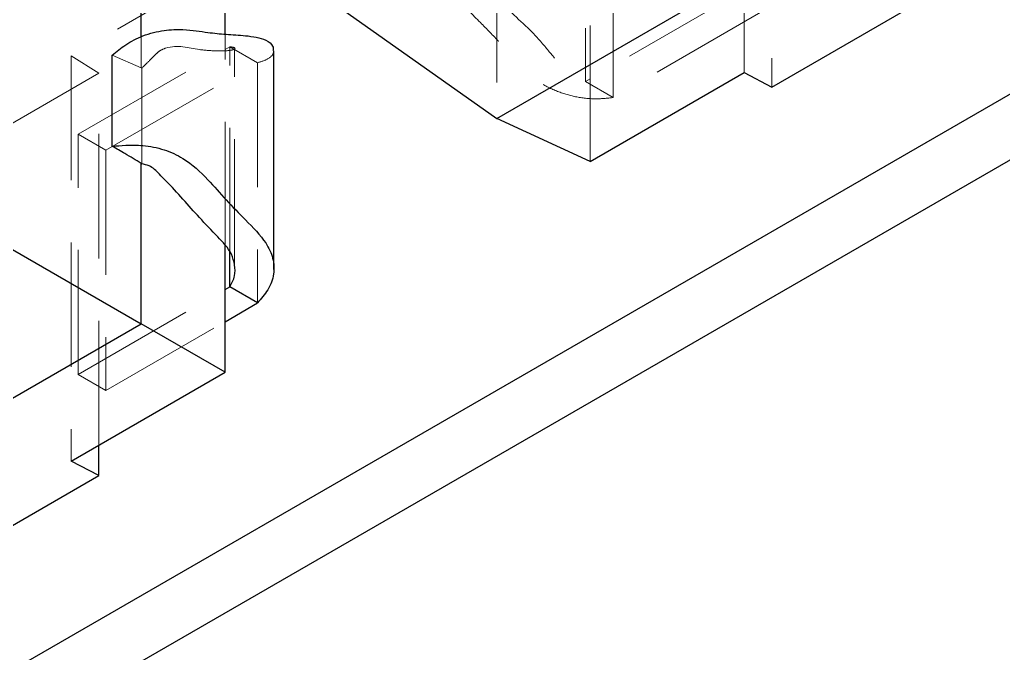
# Model space of a CAD drawing. Header units: millimetres. Extents: x 0 to 841, y 0 to 2287.
# Drawn here: x 615.1 to 625.13, y 222.34 to 228.8 of the extents above; entities that cross this region are included whole.
import ezdxf

# ---------------------------------------------------------------- set-up
doc = ezdxf.new("R2010")
doc.units = ezdxf.units.MM
doc.linetypes.add('HIDDEN', pattern=[1.905, 1.27, -0.635])

msp = doc.modelspace()

# ---------------------------------------------------------------- linework, layer by layer
at = {"color": 7, "linetype": 'Continuous', "lineweight": 25}
for p, q in [((590.407, 207.969), (638.49, 235.707)), ((590.988, 207.634), (639.072, 235.371)), ((619.967, 227.794), (626.331, 231.468)), ((616.337, 228.626), (616.337, 229.946)), ((622.772, 228.114), (625.901, 229.92)), ((617.195, 228.654), (617.195, 229.341)), ((618.278, 228.985), (619.967, 227.794)), ((616.044, 227.51), (616.044, 228.44)), ((617.692, 226.253), (617.692, 228.485)), ((620.919, 227.354), (622.49, 228.261)), ((622.49, 228.261), (622.772, 228.114)), ((620.919, 227.354), (619.967, 227.794)), ((616.337, 225.7), (616.337, 227.335)), ((614.462, 226.782), (616.337, 225.7)), ((617.195, 226.048), (617.195, 226.49)), ((617.243, 226.075), (617.243, 226.429)), ((617.195, 226.048), (617.243, 226.075)), ((617.195, 225.205), (617.195, 226.048)), ((617.525, 225.912), (617.243, 226.075)), ((617.195, 225.721), (617.525, 225.912)), ((609.973, 222.026), (616.337, 225.7)), ((617.195, 225.205), (616.337, 225.7)), ((615.625, 224.298), (617.195, 225.205)), ((615.907, 224.152), (615.907, 224.461)), ((615.907, 224.152), (615.625, 224.298)), ((612.779, 222.346), (615.907, 224.152))]:
    msp.add_line(p, q, dxfattribs=at)
at = {"color": 7, "linetype": 'HIDDEN', "lineweight": 18}
for p, q in [((622.49, 228.261), (622.49, 232.397)), ((622.772, 232.217), (622.772, 228.114)), ((620.872, 230.62), (620.872, 228.17)), ((620.919, 230.647), (620.919, 228.197)), ((621.154, 228.007), (621.154, 230.456)), ((619.967, 229.429), (619.967, 227.794)), ((617.195, 229.341), (615.625, 228.434)), ((622.419, 229.063), (620.919, 228.197)), ((622.702, 228.9), (621.154, 228.007)), ((616.337, 228.311), (616.337, 228.626)), ((617.195, 228.498), (617.195, 228.654)), ((615.695, 227.632), (617.195, 228.498)), ((617.195, 228.498), (617.243, 228.525)), ((617.195, 226.49), (617.195, 228.498)), ((617.243, 226.429), (617.243, 228.525)), ((617.243, 228.525), (617.525, 228.362)), ((617.289, 226.312), (617.289, 228.502)), ((615.625, 228.434), (615.907, 228.254)), ((615.625, 228.434), (615.625, 224.298)), ((616.044, 228.44), (616.337, 228.311)), ((615.978, 227.469), (617.525, 228.362)), ((616.344, 227.33), (616.344, 228.307)), ((617.525, 228.362), (617.525, 225.912)), ((615.907, 228.254), (612.779, 226.448)), ((615.907, 224.461), (615.907, 228.254)), ((620.919, 228.197), (620.872, 228.17)), ((620.919, 228.197), (620.919, 227.354)), ((620.872, 228.17), (621.154, 228.007)), ((615.695, 225.182), (615.695, 227.632)), ((615.695, 227.632), (615.978, 227.469)), ((615.978, 227.469), (615.978, 225.019)), ((615.695, 225.182), (617.195, 226.048)), ((615.978, 225.019), (617.195, 225.721)), ((615.978, 225.019), (615.695, 225.182))]:
    msp.add_line(p, q, dxfattribs=at)
for points, knots in [([(619.702, 229.622), (619.668, 229.58), (619.593, 229.492), (619.513, 229.342), (619.502, 229.176), (619.591, 228.976), (619.785, 228.788), (619.996, 228.571), (620.189, 228.351), (620.378, 228.16), (620.609, 228.056), (620.811, 228), (621.005, 227.99), (621.106, 228.001), (621.154, 228.007)], [0, 0, 0, 0, 0.061108, 0.130136, 0.206542, 0.279471, 0.400853, 0.500921, 0.602941, 0.719465, 0.790615, 0.860987, 0.934084, 1, 1, 1, 1]), ([(619.974, 229.425), (619.957, 229.396), (619.927, 229.345), (619.906, 229.259), (619.912, 229.175), (619.996, 228.961), (620.237, 228.778), (620.456, 228.533), (620.584, 228.371), (620.695, 228.263), (620.787, 228.195), (620.843, 228.179), (620.872, 228.17)], [0, 0, 0, 0, 0.059051, 0.106137, 0.14919, 0.200818, 0.503348, 0.66512, 0.796711, 0.863295, 0.928368, 1, 1, 1, 1]), ([(616.344, 228.307), (616.369, 228.331), (616.414, 228.374), (616.475, 228.437), (616.527, 228.487), (616.694, 228.556), (616.878, 228.494), (617.105, 228.481), (617.254, 228.484), (617.295, 228.503), (617.3, 228.516), (617.262, 228.522), (617.243, 228.525)], [0, 0, 0, 0, 0.059051, 0.106137, 0.14919, 0.200818, 0.503348, 0.66512, 0.796711, 0.863295, 0.928368, 1, 1, 1, 1]), ([(617.685, 228.489), (617.687, 228.482), (617.694, 228.452), (617.64, 228.398), (617.562, 228.373), (617.525, 228.362)], [0, 0, 0, 0, 0.1471088, 0.5955801, 1, 1, 1, 1]), ([(616.344, 228.307), (616.343, 228.308), (616.341, 228.309), (616.338, 228.31), (616.337, 228.311)], [0, 0, 0, 0, 0.56, 1, 1, 1, 1])]:
    msp.add_open_spline(points, degree=3, knots=knots, dxfattribs=at)
at = {"color": 7, "linetype": 'Continuous', "lineweight": 25}
for points, knots in [([(616.044, 228.44), (616.088, 228.476), (616.182, 228.553), (616.36, 228.647), (616.571, 228.698), (616.813, 228.706), (617.01, 228.669), (617.204, 228.652), (617.412, 228.64), (617.599, 228.612), (617.687, 228.54), (617.686, 228.504), (617.685, 228.489)], [0, 0, 0, 0, 0.073007, 0.155477, 0.246762, 0.333892, 0.478911, 0.598465, 0.720351, 0.859566, 0.94457, 1, 1, 1, 1]), ([(616.044, 227.51), (616.088, 227.514), (616.182, 227.523), (616.36, 227.522), (616.571, 227.484), (616.813, 227.372), (617.01, 227.186), (617.204, 226.96), (617.412, 226.749), (617.602, 226.558), (617.69, 226.371), (617.699, 226.204), (617.643, 226.049), (617.563, 225.956), (617.525, 225.912)], [0, 0, 0, 0, 0.061108, 0.130136, 0.206542, 0.279471, 0.400853, 0.500921, 0.602941, 0.719465, 0.790615, 0.860987, 0.934084, 1, 1, 1, 1]), ([(616.337, 227.335), (616.283, 227.368), (616.185, 227.429), (616.087, 227.485), (616.044, 227.51)], [0, 0, 0, 0, 0.559981, 1, 1, 1, 1]), ([(616.337, 227.335), (616.339, 227.334), (616.341, 227.332), (616.343, 227.33), (616.344, 227.33)], [0, 0, 0, 0, 0.56, 1, 1, 1, 1]), ([(617.243, 226.075), (617.262, 226.112), (617.3, 226.182), (617.295, 226.301), (617.254, 226.449), (617.105, 226.599), (616.878, 226.839), (616.694, 227.055), (616.527, 227.221), (616.475, 227.279), (616.414, 227.317), (616.369, 227.325), (616.344, 227.33)], [0, 0, 0, 0, 0.071632, 0.136705, 0.203289, 0.33488, 0.496652, 0.799182, 0.85081, 0.893863, 0.940949, 1, 1, 1, 1])]:
    msp.add_open_spline(points, degree=3, knots=knots, dxfattribs=at)

doc.saveas('drawing.dxf')
